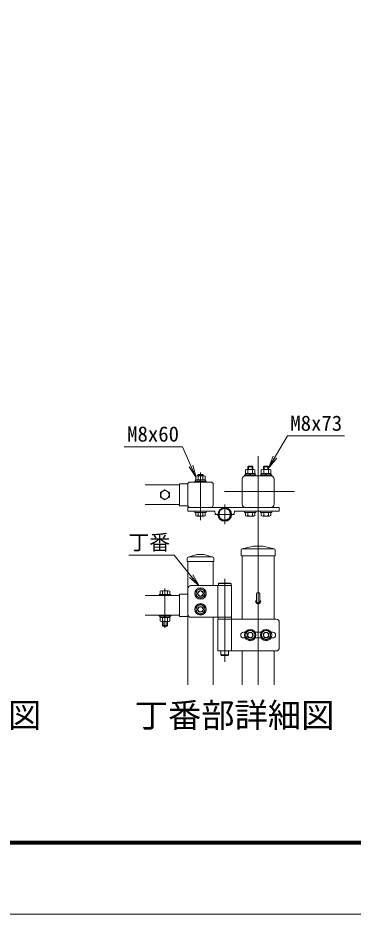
# Model space of a CAD drawing. Units: millimetres, scale not verified. Extents: x -4200 to 4200, y -2970 to 2970.
# Drawn here: x -2101 to -1043, y -2970 to -146 of the extents above; entities that cross this region are included whole.
import ezdxf
from ezdxf.enums import TextEntityAlignment as Align

# ---------------------------------------------------------------- set-up
doc = ezdxf.new("R2010")
doc.units = ezdxf.units.MM
doc.header["$LTSCALE"] = 20
doc.linetypes.add('USER1', pattern=[50.8, 31.75, -6.35, 6.35, -6.35])
for name, color, linetype, lineweight in [('0-1_0', 7, 'Continuous', 9), ('0-2_D-STR1', 1, 'Continuous', 18), ('0-3_D-BMK', 2, 'USER1', 13), ('0-4_D-STR-TXT', 7, 'Continuous', 9), ('0-5_D-STR3', 3, 'Continuous', 13), ('0-D_D-TTL', 7, 'Continuous', 9)]:
    doc.layers.add(name, color=color, linetype=linetype, lineweight=lineweight)
doc.layers.add('0-9_D-TTL-TXT', color=7, linetype='Continuous')
doc.styles.add('ＭＳ ゴシック', font='')
doc.styles.get('ＭＳ ゴシック').set_extended_font_data('MS Gothic')

# ---------------------------------------------------------------- blocks, each defined once
blk = doc.blocks.new('_Open')
at = {"layer": '0-1_0'}
blk.add_line((-20, 3.33), (0, 0), dxfattribs=at)
blk.add_lwpolyline([(-20, -3.33), (0, 0), (-20, 0)], dxfattribs=at)

msp = doc.modelspace()

# ---------------------------------------------------------------- linework, layer by layer
at = {"layer": '0-2_D-STR1'}
for p, q in [((-1558.66, -1608.84), (-1491.46, -1608.84)), ((-1393.06, -1678.64), (-1393.06, -1599.04)), ((-1382.86, -1588.84), (-1303.26, -1588.84)), ((-1293.06, -1678.64), (-1293.06, -1599.04)), ((-1699.24, -1617.84), (-1591.06, -1617.84)), ((-1591.06, -1613.99), (-1591.06, -1683.79)), ((-1591.06, -1613.99), (-1565.06, -1613.99)), ((-1565.06, -1682.44), (-1565.06, -1615.34)), ((-1485.06, -1613.84), (-1485.06, -1682.44)), ((-1699.24, -1679.84), (-1591.06, -1679.84)), ((-1591.06, -1683.79), (-1565.06, -1683.79)), ((-1558.66, -1688.84), (-1491.46, -1688.84)), ((-1382.86, -1688.84), (-1303.26, -1688.84)), ((-1396.74, -1822.79), (-1397.06, -1840.79)), ((-1396.74, -1822.79), (-1397.06, -1840.79)), ((-1358.06, -1810.79), (-1393.64, -1818.96)), ((-1358.06, -1810.79), (-1393.64, -1818.96)), ((-1293.23, -1818.79), (-1392.88, -1818.79)), ((-1358.06, -1810.79), (-1328.06, -1810.79)), ((-1328.06, -1810.79), (-1358.06, -1810.79)), ((-1328.06, -1810.79), (-1292.47, -1818.96)), ((-1328.06, -1810.79), (-1292.47, -1818.96)), ((-1289.37, -1822.79), (-1289.06, -1840.79)), ((-1567.06, -1849.58), (-1567.06, -1858.78)), ((-1483.06, -1858.78), (-1567.06, -1858.78)), ((-1565.06, -1858.78), (-1565.06, -2247.29)), ((-1563.67, -1845), (-1537.06, -1836.78)), ((-1487.13, -1844.78), (-1562.26, -1844.78)), ((-1513.06, -1836.78), (-1537.06, -1836.78)), ((-1486.44, -1845), (-1513.06, -1836.78)), ((-1485.06, -1858.78), (-1485.06, -1934.75)), ((-1483.06, -1849.58), (-1483.06, -1858.78)), ((-1397.06, -1840.79), (-1289.06, -1840.79)), ((-1289.06, -1840.79), (-1397.06, -1840.79)), ((-1393.06, -1840.79), (-1393.06, -2040.79)), ((-1293.06, -1840.79), (-1293.06, -2040.79)), ((-1699.24, -1966.29), (-1591.06, -1966.29)), ((-1591.06, -1962.29), (-1591.06, -2032.29)), ((-1565.06, -1962.29), (-1591.06, -1962.29)), ((-1699.24, -2028.29), (-1591.06, -2028.29)), ((-1565.06, -2032.29), (-1591.06, -2032.29)), ((-1485.06, -2034.75), (-1485.06, -2247.29)), ((-1393.06, -2140.79), (-1393.06, -2247.29)), ((-1293.06, -2140.79), (-1293.06, -2247.29))]:
    msp.add_line(p, q, dxfattribs=at)
for centre, radius, start, end in [((-1558.66, -1615.24), 6.4, 90.00001, 179.99999), ((-1491.46, -1615.24), 6.4, 359.9993, 90.00003), ((-1382.86, -1599.04), 10.2, 90.00031, 179.99985), ((-1303.26, -1599.04), 10.2, 0, 90.00028), ((-1558.66, -1682.44), 6.4, 179.99928, 270.00003), ((-1491.46, -1682.44), 6.4, 270, 359.99916), ((-1382.86, -1678.64), 10.2, 179.99984, 269.99973), ((-1303.26, -1678.64), 10.2, 269.9997, 0), ((-1392.74, -1822.86), 4, 102.93782, 179), ((-1392.74, -1822.86), 4, 102.93782, 179), ((-1293.37, -1822.86), 4, 1, 77.06218), ((-1562.26, -1849.58), 4.8, 90, 180), ((-1487.86, -1849.58), 4.8, 0, 72.84994), ((-1343.06, -1984.79), 8, 162.5424, 17.4576)]:
    msp.add_arc(centre, radius, start, end, dxfattribs=at)
at = {"layer": '0-3_D-BMK'}
for p, q in [((-1343.06, -1626.62), (-1343.06, -1527.61)), ((-1525.06, -1728.47), (-1525.06, -1578.49)), ((-1343.06, -1626.62), (-1343.06, -2247.29)), ((-1228.66, -1638.84), (-1449.52, -1638.85)), ((-1448.66, -1741.82), (-1448.66, -1679.07)), ((-1417.28, -1710.44), (-1480.03, -1710.44)), ((-1448.55, -1913.72), (-1448.55, -2174.67)), ((-1637.06, -2067.98), (-1637.06, -1943.8))]:
    msp.add_line(p, q, dxfattribs=at)
at = {"layer": '0-4_D-STR-TXT'}
for points in [[(-1070.66, -1463.54), (-1249.96, -1463.54), (-1309.03, -1563.03)], [(-1765.81, -1497.62), (-1582.22, -1497.62), (-1539.62, -1592.81)], [(-1751.58, -1839.04), (-1607.99, -1839.04), (-1530.83, -1934.5)]]:
    msp.add_lwpolyline(points, dxfattribs=at)
at = {"layer": '0-5_D-STR3'}
for p, q in [((-1383.06, -1581.64), (-1383.06, -1570.04)), ((-1379.61, -1568.64), (-1356.52, -1568.64)), ((-1376.06, -1560.85), (-1374.06, -1558.85)), ((-1376.06, -1568.64), (-1376.06, -1560.85)), ((-1375.56, -1581.64), (-1375.56, -1570.04)), ((-1362.06, -1568.64), (-1362.06, -1558.85)), ((-1360.56, -1581.64), (-1360.56, -1570.04)), ((-1360.06, -1568.64), (-1360.06, -1560.85)), ((-1353.06, -1581.64), (-1353.06, -1570.04)), ((-1333.06, -1581.64), (-1333.06, -1570.04)), ((-1329.61, -1568.64), (-1306.52, -1568.64)), ((-1326.06, -1560.85), (-1324.06, -1558.85)), ((-1326.06, -1568.64), (-1326.06, -1560.85)), ((-1325.56, -1581.64), (-1325.56, -1570.04)), ((-1312.06, -1568.64), (-1312.06, -1558.85)), ((-1310.56, -1581.64), (-1310.56, -1570.04)), ((-1310.06, -1568.64), (-1310.06, -1560.85)), ((-1303.06, -1581.64), (-1303.06, -1570.04)), ((-1543.06, -1608.84), (-1543.06, -1605.64)), ((-1543.06, -1605.64), (-1507.06, -1605.64)), ((-1507.06, -1608.84), (-1543.06, -1608.84)), ((-1540.46, -1605.64), (-1509.66, -1605.64)), ((-1540.06, -1601.64), (-1540.06, -1590.04)), ((-1540.06, -1601.64), (-1510.06, -1601.64)), ((-1536.61, -1588.64), (-1513.52, -1588.64)), ((-1533.06, -1586.85), (-1531.06, -1584.85)), ((-1533.06, -1588.64), (-1533.06, -1586.85)), ((-1532.56, -1601.64), (-1532.56, -1590.04)), ((-1527.19, -1605.64), (-1524.88, -1601.64)), ((-1525.81, -1605.64), (-1523.5, -1601.64)), ((-1519.06, -1588.64), (-1519.06, -1584.85)), ((-1517.56, -1601.64), (-1517.56, -1590.04)), ((-1517.06, -1588.64), (-1517.06, -1586.85)), ((-1510.06, -1601.64), (-1510.06, -1590.04)), ((-1509.66, -1605.64), (-1509.66, -1601.64)), ((-1507.06, -1608.84), (-1507.06, -1605.64)), ((-1386.06, -1588.84), (-1386.06, -1585.64)), ((-1386.06, -1585.64), (-1350.06, -1585.64)), ((-1350.06, -1588.84), (-1386.06, -1588.84)), ((-1383.46, -1585.64), (-1352.66, -1585.64)), ((-1383.06, -1581.64), (-1353.06, -1581.64)), ((-1370.19, -1585.64), (-1367.88, -1581.64)), ((-1368.81, -1585.64), (-1366.5, -1581.64)), ((-1352.66, -1585.64), (-1352.66, -1581.64)), ((-1350.06, -1588.84), (-1350.06, -1585.64)), ((-1336.06, -1588.84), (-1336.06, -1585.64)), ((-1336.06, -1585.64), (-1300.06, -1585.64)), ((-1300.06, -1588.84), (-1336.06, -1588.84)), ((-1333.46, -1585.64), (-1302.66, -1585.64)), ((-1333.06, -1581.64), (-1303.06, -1581.64)), ((-1320.19, -1585.64), (-1317.88, -1581.64)), ((-1318.81, -1585.64), (-1316.5, -1581.64)), ((-1302.66, -1585.64), (-1302.66, -1581.64)), ((-1300.06, -1588.84), (-1300.06, -1585.64)), ((-1637.06, -1633.39), (-1651.06, -1641.47)), ((-1637.06, -1633.39), (-1623.06, -1641.47)), ((-1651.06, -1641.47), (-1651.06, -1656.31)), ((-1637.06, -1664.39), (-1651.06, -1656.31)), ((-1637.06, -1664.39), (-1623.06, -1656.31)), ((-1623.06, -1641.47), (-1623.06, -1656.31)), ((-1276.26, -1688.84), (-1565.06, -1688.84)), ((-1543.06, -1700.84), (-1507.06, -1700.84)), ((-1543.06, -1704.84), (-1543.06, -1700.84)), ((-1543.06, -1704.84), (-1507.06, -1704.84)), ((-1540.06, -1713.68), (-1540.06, -1704.84)), ((-1540.06, -1704.84), (-1510.06, -1704.84)), ((-1536.31, -1715.84), (-1513.8, -1715.84)), ((-1532.57, -1713.68), (-1532.57, -1704.84)), ((-1517.54, -1713.68), (-1517.54, -1704.84)), ((-1510.06, -1713.68), (-1510.06, -1704.84)), ((-1507.06, -1704.84), (-1507.06, -1700.84)), ((-1386.06, -1700.84), (-1350.06, -1700.84)), ((-1386.06, -1704.84), (-1386.06, -1700.84)), ((-1386.06, -1704.84), (-1350.06, -1704.84)), ((-1383.06, -1713.68), (-1383.06, -1704.84)), ((-1383.06, -1704.84), (-1353.06, -1704.84)), ((-1379.31, -1715.84), (-1356.8, -1715.84)), ((-1375.57, -1713.68), (-1375.57, -1704.84)), ((-1360.54, -1713.68), (-1360.54, -1704.84)), ((-1353.06, -1713.68), (-1353.06, -1704.84)), ((-1350.06, -1704.84), (-1350.06, -1700.84)), ((-1336.06, -1700.84), (-1300.06, -1700.84)), ((-1336.06, -1704.84), (-1336.06, -1700.84)), ((-1336.06, -1704.84), (-1300.06, -1704.84)), ((-1333.06, -1713.68), (-1333.06, -1704.84)), ((-1333.06, -1704.84), (-1303.06, -1704.84)), ((-1329.31, -1715.84), (-1306.8, -1715.84)), ((-1325.57, -1713.68), (-1325.57, -1704.84)), ((-1310.54, -1713.68), (-1310.54, -1704.84)), ((-1303.06, -1713.68), (-1303.06, -1704.84)), ((-1300.06, -1704.84), (-1300.06, -1700.84)), ((-1565.06, -1944.79), (-1565.06, -2024.79)), ((-1427.06, -1934.79), (-1555.06, -1934.79)), ((-1470.26, -1934.79), (-1470.26, -2034.79)), ((-1428.66, -1928.79), (-1468.66, -1928.79)), ((-1428.66, -1934.79), (-1468.66, -1934.79)), ((-1430.66, -1926.79), (-1466.66, -1926.79)), ((-1427.06, -1934.79), (-1427.06, -2034.79)), ((-1655.06, -1963.09), (-1655.06, -1966.29)), ((-1619.06, -1963.09), (-1655.06, -1963.09)), ((-1619.06, -1966.29), (-1655.06, -1966.29)), ((-1652.06, -1963.09), (-1652.06, -1952.19)), ((-1652.06, -1963.09), (-1622.06, -1963.09)), ((-1648.31, -1951.08), (-1625.81, -1951.08)), ((-1644.56, -1963.09), (-1644.56, -1952.19)), ((-1629.56, -1963.09), (-1629.56, -1952.19)), ((-1622.06, -1963.09), (-1622.06, -1952.19)), ((-1619.06, -1963.09), (-1619.06, -1966.29)), ((-1348.25, -1960.45), (-1348.25, -1984.79)), ((-1337.85, -1960.45), (-1337.85, -1984.79)), ((-1655.06, -2028.29), (-1655.06, -2031.49)), ((-1619.06, -2028.29), (-1655.06, -2028.29)), ((-1619.06, -2031.49), (-1655.06, -2031.49)), ((-1639.2, -2035.49), (-1636.89, -2031.49)), ((-1637.81, -2035.49), (-1635.5, -2031.49)), ((-1619.06, -2028.29), (-1619.06, -2031.49)), ((-1652.06, -2035.49), (-1652.06, -2047.38)), ((-1625.81, -2048.49), (-1648.31, -2048.49)), ((-1645.06, -2061.09), (-1645.06, -2048.49)), ((-1643.06, -2063.09), (-1645.06, -2061.09)), ((-1629.06, -2061.09), (-1645.06, -2061.09)), ((-1644.56, -2035.49), (-1644.56, -2047.38)), ((-1643.06, -2063.09), (-1643.06, -2048.49)), ((-1631.06, -2063.09), (-1631.06, -2048.49)), ((-1629.06, -2061.09), (-1631.06, -2063.09)), ((-1629.56, -2035.49), (-1629.56, -2047.38)), ((-1629.06, -2061.09), (-1629.06, -2048.49)), ((-1622.06, -2035.49), (-1622.06, -2047.38)), ((-1555.06, -2034.79), (-1427.06, -2034.79)), ((-1470.26, -2040.79), (-1286.26, -2040.79)), ((-1470.26, -2040.79), (-1470.26, -2140.79)), ((-1469.66, -2034.79), (-1427.66, -2034.79)), ((-1427.66, -2034.79), (-1427.66, -2040.79)), ((-1427.06, -2040.79), (-1427.06, -2140.79)), ((-1276.26, -2050.79), (-1276.26, -2130.79)), ((-1643.06, -2063.09), (-1631.06, -2063.09)), ((-1389.06, -2081.79), (-1383.64, -2081.79)), ((-1352.47, -2081.79), (-1333.64, -2081.79)), ((-1302.47, -2081.79), (-1297.06, -2081.79)), ((-1398.06, -2090.79), (-1397.86, -2090.79)), ((-1389.06, -2099.79), (-1383.64, -2099.79)), ((-1352.47, -2099.79), (-1333.64, -2099.79)), ((-1302.47, -2099.79), (-1297.06, -2099.79)), ((-1288.06, -2090.79), (-1287.86, -2090.79)), ((-1286.26, -2140.79), (-1470.26, -2140.79)), ((-1460.66, -2140.79), (-1460.66, -2152.79)), ((-1436.66, -2140.79), (-1436.66, -2152.79)), ((-1458.66, -2154.79), (-1460.66, -2152.79)), ((-1436.66, -2152.79), (-1460.66, -2152.79)), ((-1438.66, -2154.79), (-1458.66, -2154.79)), ((-1438.66, -2154.79), (-1436.66, -2152.79))]:
    msp.add_line(p, q, dxfattribs=at)
for points in [[(-1376.06, -1560.85), (-1360.06, -1560.85), (-1362.06, -1558.85)], [(-1374.06, -1568.64), (-1374.06, -1558.85), (-1362.06, -1558.85)], [(-1326.06, -1560.85), (-1310.06, -1560.85), (-1312.06, -1558.85)], [(-1324.06, -1568.64), (-1324.06, -1558.85), (-1312.06, -1558.85)], [(-1540.46, -1605.64), (-1540.46, -1601.64), (-1509.66, -1601.64)], [(-1533.06, -1586.85), (-1517.06, -1586.85), (-1519.06, -1584.85)], [(-1531.06, -1588.64), (-1531.06, -1584.85), (-1519.06, -1584.85)], [(-1383.46, -1585.64), (-1383.46, -1581.64), (-1352.66, -1581.64)], [(-1333.46, -1585.64), (-1333.46, -1581.64), (-1302.66, -1581.64)], [(-1565.06, -1688.84), (-1565.06, -1700.84), (-1480.01, -1700.84)], [(-1417.31, -1700.84), (-1276.26, -1700.84), (-1276.26, -1688.84)], [(-1466.66, -1926.79), (-1468.66, -1928.79), (-1468.66, -1934.79)], [(-1430.66, -1926.79), (-1428.66, -1928.79), (-1428.66, -1934.79)], [(-1652.46, -2035.49), (-1621.66, -2035.49), (-1621.66, -2031.49)], [(-1652.46, -2035.49), (-1652.46, -2031.49), (-1621.66, -2031.49)], [(-1469.66, -2034.79), (-1469.66, -2040.79), (-1427.66, -2040.79)]]:
    msp.add_lwpolyline(points, dxfattribs=at)
for points in [[(-1525.06, -1943.59), (-1539.09, -1951.69), (-1539.09, -1967.89), (-1525.06, -1975.99), (-1511.03, -1967.89), (-1511.03, -1951.69)], [(-1525.06, -1993.59), (-1539.09, -2001.69), (-1539.09, -2017.89), (-1525.06, -2025.99), (-1511.03, -2017.89), (-1511.03, -2001.69)], [(-1368.06, -2074.59), (-1382.09, -2082.69), (-1382.09, -2098.89), (-1368.06, -2106.99), (-1354.03, -2098.89), (-1354.03, -2082.69)], [(-1318.06, -2074.59), (-1332.09, -2082.69), (-1332.09, -2098.89), (-1318.06, -2106.99), (-1304.03, -2098.89), (-1304.03, -2082.69)]]:
    msp.add_lwpolyline(points, close=True, dxfattribs=at)
for centre, radius in [((-1637.06, -1648.89), 13.42), ((-1448.66, -1710.44), 21.6), ((-1448.66, -1710.44), 20), ((-1448.66, -1710.44), 18), ((-1525.06, -1959.79), 18), ((-1525.06, -1959.79), 14.07), ((-1525.06, -1959.79), 9), ((-1525.06, -1959.79), 8), ((-1525.06, -2009.79), 18), ((-1525.06, -2009.79), 14.07), ((-1525.06, -2009.79), 9), ((-1525.06, -2009.79), 8), ((-1368.06, -2090.79), 18), ((-1368.06, -2090.79), 14.07), ((-1368.06, -2090.79), 9), ((-1368.06, -2090.79), 8), ((-1318.06, -2090.79), 18), ((-1318.06, -2090.79), 14.07), ((-1318.06, -2090.79), 9), ((-1318.06, -2090.79), 8)]:
    msp.add_circle(centre, radius, dxfattribs=at)
for centre, radius, start, end in [((-1379.31, -1574.33), 5.7, 48.83491, 131.16509), ((-1368.06, -1589.43), 20.79, 68.85295, 111.14705), ((-1356.81, -1574.34), 5.7, 48.86505, 131.13495), ((-1329.31, -1574.33), 5.7, 48.83491, 131.16509), ((-1318.06, -1589.43), 20.79, 68.85295, 111.14705), ((-1306.81, -1574.34), 5.7, 48.86505, 131.13495), ((-1536.31, -1594.33), 5.7, 48.83491, 131.16509), ((-1525.06, -1609.43), 20.79, 68.85295, 111.14705), ((-1513.81, -1594.34), 5.7, 48.86505, 131.13495), ((-1536.31, -1711.52), 4.32, 210, 330), ((-1525.06, -1701.69), 14.16, 237.93138, 302.06862), ((-1513.8, -1711.52), 4.32, 210, 330), ((-1468.01, -1700.84), 12, 180, 259.73982), ((-1429.31, -1700.84), 12, 280.26018, 0), ((-1379.31, -1711.52), 4.32, 210, 330), ((-1368.06, -1701.69), 14.16, 237.93138, 302.06862), ((-1356.8, -1711.52), 4.32, 210, 330), ((-1329.31, -1711.52), 4.32, 210, 330), ((-1318.06, -1701.69), 14.16, 237.93138, 302.06862), ((-1306.8, -1711.52), 4.32, 210, 330), ((-1555.06, -1944.79), 10, 90, 180), ((-1648.31, -1957.99), 6.91, 57.13278, 122.86722), ((-1637.06, -1977.06), 25.98, 73.22135, 106.77865), ((-1625.81, -1957.99), 6.91, 57.13278, 122.86722), ((-1343.05, -1984.79), 5.2, 180, 0), ((-1555.06, -2024.79), 10, 180, 270), ((-1648.31, -2041.58), 6.91, 237.13278, 302.86722), ((-1637.06, -2022.51), 25.98, 253.22135, 286.77865), ((-1625.81, -2041.58), 6.91, 237.13278, 302.86722), ((-1286.26, -2050.79), 10, 0, 90), ((-1389.06, -2090.79), 9, 90, 180), ((-1297.06, -2090.79), 9, 0, 90), ((-1389.06, -2090.79), 9, 180, 270), ((-1297.06, -2090.79), 9, 270, 0), ((-1286.26, -2130.79), 10, 270, 0)]:
    msp.add_arc(centre, radius, start, end, dxfattribs=at)
msp.add_ellipse((-1343.05, -1960.48), major_axis=(-5.2, 0), ratio=0.649974, start_param=3.1415927, end_param=6.2831853, dxfattribs=at)
at = {"layer": '0-D_D-TTL', "color": 2, "lineweight": 18}
msp.add_lwpolyline([(-4200, 2970), (4200, 2970), (4200, -2970), (-4200, -2970)], close=True, dxfattribs=at)
at = {"layer": '0-D_D-TTL'}
for points in [[(-3930, 2750), (3930, 2750), (3930, -2750), (-3930, -2750)], [(-3927.5, 2747.5), (3927.5, 2747.5), (3927.5, -2747.5), (-3927.5, -2747.5)], [(-3925, 2745), (3925, 2745), (3925, -2745), (-3925, -2745)], [(-3922.5, 2742.5), (3922.5, 2742.5), (3922.5, -2742.5), (-3922.5, -2742.5)], [(-3920, 2740), (3920, 2740), (3920, -2740), (-3920, -2740)]]:
    msp.add_lwpolyline(points, close=True, dxfattribs=at)

# ---------------------------------------------------------------- block references
at = {"layer": '0-4_D-STR-TXT', "xscale": 2, "yscale": 2}
for p, rotation in [((-1310.06, -1564.75), 239.29963), ((-1538.8, -1594.63), 294.10901), ((-1529.57, -1936.05), 308.94816)]:
    msp.add_blockref('_Open', p, dxfattribs=dict(at, rotation=rotation))

# ---------------------------------------------------------------- texts
at = {"layer": '0-4_D-STR-TXT', "style": 'ＭＳ ゴシック'}
for s, p in [('M8x73', (-1241.54, -1461.59)), ('M8x60', (-1756.44, -1495.65)), ('丁番', (-1752.21, -1837.07))]:
    msp.add_text(s, height=48.09, dxfattribs=at).set_placement(p, align=Align.BOTTOM_LEFT)
at = {"layer": '0-9_D-TTL-TXT', "style": 'ＭＳ ゴシック'}
for s, p in [('片開き施錠詳細図', (-2867.34, -2405)), ('丁番部詳細図', (-1732.52, -2405))]:
    msp.add_text(s, height=76.98, dxfattribs=at).set_placement(p, align=Align.BOTTOM_LEFT)

doc.saveas('drawing.dxf')
